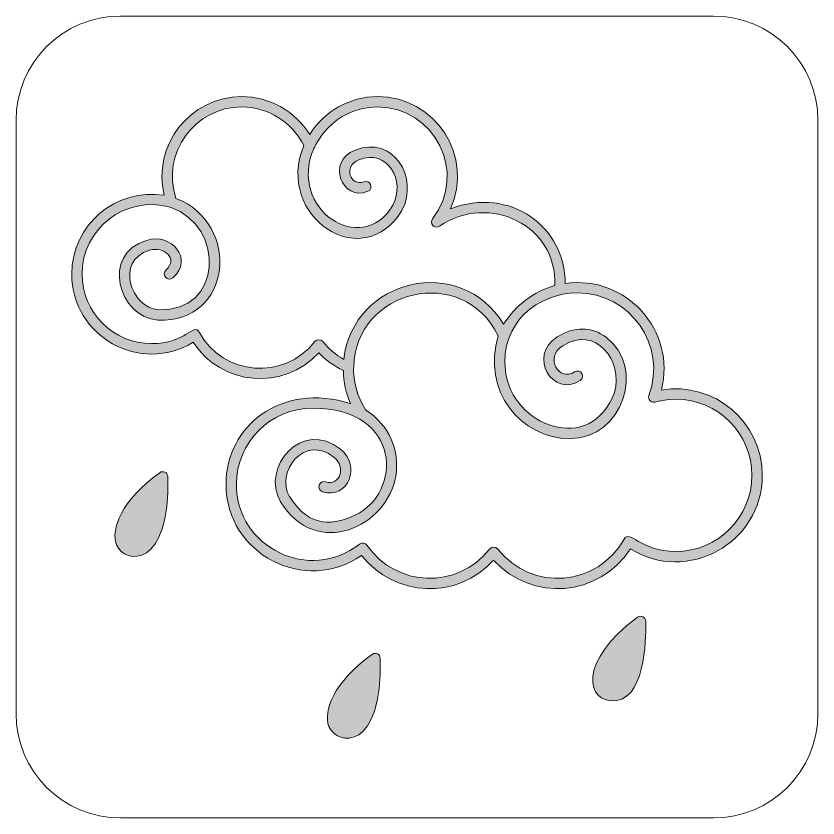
# Model space of a CAD drawing. Header units: inches. Extents: x -11.7 to 1.7, y -15.4 to -9.4.
# Drawn here: x -1.874 to -0.177, y -15.2 to -13.503 of the extents above; entities that cross this region are included whole.
import ezdxf

# ---------------------------------------------------------------- set-up
doc = ezdxf.new("R2010")
doc.units = ezdxf.units.IN
doc.header["$MEASUREMENT"] = 0
doc.layers.add('_U+0421_U+043B_U+043E_U+0439 1', color=7, linetype='Continuous')

msp = doc.modelspace()

# ---------------------------------------------------------------- hatches: boundary and pattern name
at = {"layer": '_U+0421_U+043B_U+043E_U+0439 1', "true_color": 0xffffff}
h = msp.add_hatch(color=7, dxfattribs=at)
h.dxf.hatch_style = 2
edge = h.paths.add_edge_path()
edge.add_spline(control_points=[(-0.5086, -14.2945), (-0.4768, -14.1697), (-0.5826, -14.0498), (-0.7124, -14.069), (-0.7105, -13.9504), (-0.829, -13.8621), (-0.9549, -13.9109), (-0.9052, -13.801), (-0.9861, -13.6733), (-1.1092, -13.6733), (-1.168, -13.6733), (-1.2224, -13.7043), (-1.2529, -13.7536), (-1.2834, -13.7043), (-1.3378, -13.6733), (-1.3966, -13.6733), (-1.5066, -13.6733), (-1.5867, -13.7769), (-1.5607, -13.8822), (-1.6629, -13.8654), (-1.7566, -13.945), (-1.7566, -14.049), (-1.7566, -14.1811), (-1.6112, -14.2617), (-1.4995, -14.1931), (-1.4396, -14.2853), (-1.3084, -14.2971), (-1.2335, -14.2154), (-1.219, -14.2311), (-1.2013, -14.2438), (-1.1817, -14.2532), (-1.1813, -14.2773), (-1.1762, -14.3009), (-1.1666, -14.3229), (-1.3129, -14.2765), (-1.43, -14.3708), (-1.43, -14.4938), (-1.43, -14.6421), (-1.2627, -14.7275), (-1.143, -14.6443), (-1.0736, -14.733), (-0.9403, -14.7393), (-0.8636, -14.6547), (-0.7832, -14.7433), (-0.6398, -14.7323), (-0.5743, -14.6304), (-0.4542, -14.7051), (-0.2951, -14.6191), (-0.2951, -14.4749), (-0.2951, -14.3614), (-0.3978, -14.2753), (-0.5086, -14.2945)], knot_values=[0, 0, 0, 0, 0.013889, 0.013889, 0.013889, 0.027778, 0.027778, 0.027778, 0.041667, 0.041667, 0.041667, 0.055556, 0.055556, 0.055556, 0.069444, 0.069444, 0.069444, 0.083333, 0.083333, 0.083333, 0.097222, 0.097222, 0.097222, 0.111111, 0.111111, 0.111111, 0.125, 0.125, 0.125, 0.138889, 0.138889, 0.138889, 0.152778, 0.152778, 0.152778, 0.166667, 0.166667, 0.166667, 0.180556, 0.180556, 0.180556, 0.194444, 0.194444, 0.194444, 0.208333, 0.208333, 0.208333, 0.222222, 0.222222, 0.222222, 0.236111, 0.236111, 0.236111, 0.236111], degree=3, periodic=0)
edge.add_line((-0.5086, -14.2945), (-0.5086, -14.2945))
edge = h.paths.add_edge_path()
edge.add_spline(control_points=[(-1.2249, -14.1918), (-1.229, -14.1865), (-1.2379, -14.1865), (-1.2421, -14.1918), (-1.3074, -14.275), (-1.4355, -14.2642), (-1.4864, -14.1724), (-1.4985, -14.1505), (-1.5148, -14.1961), (-1.5876, -14.1961), (-1.6687, -14.1961), (-1.7347, -14.1301), (-1.7347, -14.049), (-1.7347, -13.9535), (-1.6436, -13.8809), (-1.5481, -13.9074), (-1.429, -13.9489), (-1.4385, -14.1303), (-1.573, -14.1245), (-1.6304, -14.1204), (-1.6666, -14.0205), (-1.5918, -13.9985), (-1.5628, -13.9891), (-1.5296, -14.0161), (-1.5568, -14.0402), (-1.5677, -14.0498), (-1.5532, -14.0662), (-1.5423, -14.0566), (-1.4981, -14.0174), (-1.5451, -13.9604), (-1.5982, -13.9775), (-1.6951, -14.006), (-1.6575, -14.1404), (-1.5743, -14.1464), (-1.4167, -14.1531), (-1.3976, -13.9424), (-1.5359, -13.8887), (-1.5683, -13.7919), (-1.4952, -13.6952), (-1.3966, -13.6952), (-1.341, -13.6952), (-1.2902, -13.7272), (-1.2654, -13.7768), (-1.3274, -13.9267), (-1.1409, -14.0516), (-1.0576, -13.9141), (-1.0215, -13.8441), (-1.0757, -13.7546), (-1.1567, -13.7867), (-1.2187, -13.8106), (-1.1848, -13.8964), (-1.13, -13.8737), (-1.1166, -13.8681), (-1.125, -13.8478), (-1.1384, -13.8534), (-1.1664, -13.8651), (-1.1834, -13.8205), (-1.1487, -13.8071), (-1.0873, -13.7827), (-1.0502, -13.8521), (-1.0767, -13.9034), (-1.1442, -14.0146), (-1.2989, -13.9112), (-1.2445, -13.7836), (-1.2432, -13.7822), (-1.2078, -13.6952), (-1.1092, -13.6952), (-0.9874, -13.6952), (-0.9185, -13.8354), (-0.9928, -13.9318), (-1.0004, -13.9415), (-0.9883, -13.9545), (-0.978, -13.9475), (-0.8729, -13.8761), (-0.7281, -13.9464), (-0.7344, -14.0734), (-0.7771, -14.0851), (-0.8177, -14.1146), (-0.8425, -14.1552), (-0.9336, -14.0048), (-1.1615, -14.0582), (-1.1807, -14.2294), (-1.1978, -14.2198), (-1.2129, -14.207), (-1.2249, -14.1918)], knot_values=[0, 0, 0, 0, 0.013889, 0.013889, 0.013889, 0.027778, 0.027778, 0.027778, 0.041667, 0.041667, 0.041667, 0.055556, 0.055556, 0.055556, 0.069444, 0.069444, 0.069444, 0.083333, 0.083333, 0.083333, 0.097222, 0.097222, 0.097222, 0.111111, 0.111111, 0.111111, 0.125, 0.125, 0.125, 0.138889, 0.138889, 0.138889, 0.152778, 0.152778, 0.152778, 0.166667, 0.166667, 0.166667, 0.180556, 0.180556, 0.180556, 0.194444, 0.194444, 0.194444, 0.208333, 0.208333, 0.208333, 0.222222, 0.222222, 0.222222, 0.236111, 0.236111, 0.236111, 0.25, 0.25, 0.25, 0.263889, 0.263889, 0.263889, 0.277778, 0.277778, 0.277778, 0.291667, 0.291667, 0.291667, 0.305556, 0.305556, 0.305556, 0.319444, 0.319444, 0.319444, 0.333333, 0.333333, 0.333333, 0.347222, 0.347222, 0.347222, 0.361111, 0.361111, 0.361111, 0.375, 0.375, 0.375, 0.388889, 0.388889, 0.388889, 0.388889], degree=3, periodic=0)
edge.add_line((-1.2249, -14.1918), (-1.2249, -14.1918))
edge = h.paths.add_edge_path()
edge.add_spline(control_points=[(-0.4781, -14.636), (-0.5538, -14.636), (-0.5757, -14.5886), (-0.5874, -14.6096), (-0.6431, -14.7101), (-0.7834, -14.7221), (-0.855, -14.6309), (-0.8594, -14.6253), (-0.8678, -14.6253), (-0.8722, -14.6309), (-0.9402, -14.7175), (-1.0706, -14.7116), (-1.1317, -14.6228), (-1.1353, -14.6175), (-1.1426, -14.6165), (-1.1475, -14.6204), (-1.2529, -14.7033), (-1.4081, -14.6278), (-1.4081, -14.4938), (-1.4081, -14.405), (-1.3358, -14.3327), (-1.247, -14.3327), (-1.0558, -14.3327), (-1.0574, -14.5136), (-1.1575, -14.5593), (-1.1987, -14.5782), (-1.2517, -14.5906), (-1.2959, -14.5196), (-1.3254, -14.469), (-1.2644, -14.3858), (-1.2012, -14.437), (-1.1758, -14.4565), (-1.1882, -14.498), (-1.2192, -14.4885), (-1.2331, -14.4844), (-1.2394, -14.5053), (-1.2256, -14.5095), (-1.1711, -14.5261), (-1.1433, -14.4539), (-1.1876, -14.4198), (-1.2688, -14.354), (-1.3571, -14.4581), (-1.3147, -14.5309), (-1.2377, -14.6547), (-1.0884, -14.5824), (-1.0708, -14.4769), (-1.0618, -14.4231), (-1.0842, -14.3682), (-1.1346, -14.3362), (-1.1637, -14.2907), (-1.16, -14.2452), (-1.1598, -14.2466), (-1.1565, -14.0801), (-0.9289, -14.0264), (-0.8542, -14.1795), (-0.8888, -14.2954), (-0.8064, -14.3972), (-0.702, -14.3972), (-0.5905, -14.3972), (-0.5407, -14.2462), (-0.6255, -14.1826), (-0.6561, -14.1597), (-0.6939, -14.1594), (-0.7291, -14.1819), (-0.7932, -14.2221), (-0.7377, -14.3121), (-0.6804, -14.2742), (-0.6682, -14.2661), (-0.6804, -14.2479), (-0.6924, -14.2559), (-0.725, -14.2775), (-0.7572, -14.2254), (-0.7174, -14.2005), (-0.6482, -14.1563), (-0.5885, -14.2326), (-0.6081, -14.2995), (-0.6577, -14.4336), (-0.8252, -14.3716), (-0.8387, -14.2535), (-0.8502, -14.1524), (-0.7703, -14.0888), (-0.686, -14.0888), (-0.5752, -14.0888), (-0.4958, -14.1994), (-0.535, -14.3056), (-0.5364, -14.3094), (-0.5356, -14.3138), (-0.5328, -14.3168), (-0.5241, -14.3261), (-0.5169, -14.3138), (-0.4781, -14.3138), (-0.3893, -14.3138), (-0.317, -14.386), (-0.317, -14.4749), (-0.317, -14.5637), (-0.3893, -14.636), (-0.4781, -14.636)], knot_values=[0, 0, 0, 0, 0.013889, 0.013889, 0.013889, 0.027778, 0.027778, 0.027778, 0.041667, 0.041667, 0.041667, 0.055556, 0.055556, 0.055556, 0.069444, 0.069444, 0.069444, 0.083333, 0.083333, 0.083333, 0.097222, 0.097222, 0.097222, 0.111111, 0.111111, 0.111111, 0.125, 0.125, 0.125, 0.138889, 0.138889, 0.138889, 0.152778, 0.152778, 0.152778, 0.166667, 0.166667, 0.166667, 0.180556, 0.180556, 0.180556, 0.194444, 0.194444, 0.194444, 0.208333, 0.208333, 0.208333, 0.222222, 0.222222, 0.222222, 0.236111, 0.236111, 0.236111, 0.25, 0.25, 0.25, 0.263889, 0.263889, 0.263889, 0.277778, 0.277778, 0.277778, 0.291667, 0.291667, 0.291667, 0.305556, 0.305556, 0.305556, 0.319444, 0.319444, 0.319444, 0.333333, 0.333333, 0.333333, 0.347222, 0.347222, 0.347222, 0.361111, 0.361111, 0.361111, 0.375, 0.375, 0.375, 0.388889, 0.388889, 0.388889, 0.402778, 0.402778, 0.402778, 0.416667, 0.416667, 0.416667, 0.430556, 0.430556, 0.430556, 0.444444, 0.444444, 0.444444, 0.444444], degree=3, periodic=0)
edge.add_line((-0.4781, -14.636), (-0.4781, -14.636))
edge = h.paths.add_edge_path()
edge.add_spline(control_points=[(-1.121, -14.8537), (-1.1139, -14.8485), (-1.1039, -14.8534), (-1.1036, -14.8622), (-1.0971, -15.0589), (-1.1955, -15.0481), (-1.2122, -15.0061), (-1.2251, -14.974), (-1.202, -14.9126), (-1.121, -14.8537)], knot_values=[0, 0, 0, 0, 0.013889, 0.013889, 0.013889, 0.027778, 0.027778, 0.027778, 0.041667, 0.041667, 0.041667, 0.041667], degree=3, periodic=0)
edge.add_line((-1.121, -14.8537), (-1.121, -14.8537))
edge = h.paths.add_edge_path()
edge.add_spline(control_points=[(-1.5704, -14.4692), (-1.5634, -14.464), (-1.5533, -14.4689), (-1.5531, -14.4776), (-1.5466, -14.6718), (-1.6444, -14.6648), (-1.6617, -14.6216), (-1.6745, -14.5894), (-1.6514, -14.528), (-1.5704, -14.4692)], knot_values=[0, 0, 0, 0, 0.013889, 0.013889, 0.013889, 0.027778, 0.027778, 0.027778, 0.041667, 0.041667, 0.041667, 0.041667], degree=3, periodic=0)
edge.add_line((-1.5704, -14.4692), (-1.5704, -14.4692))
edge = h.paths.add_edge_path()
edge.add_spline(control_points=[(-0.5592, -14.7752), (-0.5522, -14.7701), (-0.5421, -14.7748), (-0.5418, -14.7837), (-0.5413, -14.7999), (-0.5384, -14.943), (-0.6036, -14.9515), (-0.6684, -14.9599), (-0.687, -14.8681), (-0.5592, -14.7752)], knot_values=[0, 0, 0, 0, 0.013889, 0.013889, 0.013889, 0.027778, 0.027778, 0.027778, 0.041667, 0.041667, 0.041667, 0.041667], degree=3, periodic=0)
edge.add_line((-0.5592, -14.7752), (-0.5592, -14.7752))

# ---------------------------------------------------------------- linework, layer by layer
at = {"layer": '_U+0421_U+043B_U+043E_U+0439 1', "color": 1, "lineweight": 9, "true_color": 0xff0000}
msp.add_open_spline([(-0.3983, -13.5028), (-0.3983, -13.5028), (-1.6534, -13.5028), (-1.6534, -13.5028), (-1.7754, -13.5028), (-1.8744, -13.6018), (-1.8744, -13.7238), (-1.8744, -13.7238), (-1.8744, -14.9789), (-1.8744, -14.9789), (-1.8744, -15.101), (-1.7754, -15.1999), (-1.6534, -15.1999), (-1.6534, -15.1999), (-0.3983, -15.1999), (-0.3983, -15.1999), (-0.2762, -15.1999), (-0.1773, -15.101), (-0.1773, -14.9789), (-0.1773, -14.9789), (-0.1773, -13.7238), (-0.1773, -13.7238), (-0.1773, -13.6018), (-0.2762, -13.5028), (-0.3983, -13.5028)], degree=3, knots=[0, 0, 0, 0, 1, 1, 1, 2, 2, 2, 3, 3, 3, 4, 4, 4, 5, 5, 5, 6, 6, 6, 7, 7, 7, 8, 8, 8, 8], dxfattribs=at)
at = {"layer": '_U+0421_U+043B_U+043E_U+0439 1', "lineweight": 0}
for points, knots in [([(-0.5086, -14.2945), (-0.4768, -14.1697), (-0.5826, -14.0498), (-0.7124, -14.069), (-0.7105, -13.9504), (-0.829, -13.8621), (-0.9549, -13.9109), (-0.9052, -13.801), (-0.9861, -13.6733), (-1.1092, -13.6733), (-1.168, -13.6733), (-1.2224, -13.7043), (-1.2529, -13.7536), (-1.2834, -13.7043), (-1.3378, -13.6733), (-1.3966, -13.6733), (-1.5066, -13.6733), (-1.5867, -13.7769), (-1.5607, -13.8822), (-1.6629, -13.8654), (-1.7566, -13.945), (-1.7566, -14.049), (-1.7566, -14.1811), (-1.6112, -14.2617), (-1.4995, -14.1931), (-1.4396, -14.2853), (-1.3084, -14.2971), (-1.2335, -14.2154), (-1.219, -14.2311), (-1.2013, -14.2438), (-1.1817, -14.2532), (-1.1813, -14.2773), (-1.1762, -14.3009), (-1.1666, -14.3229), (-1.3129, -14.2765), (-1.43, -14.3708), (-1.43, -14.4938), (-1.43, -14.6421), (-1.2627, -14.7275), (-1.143, -14.6443), (-1.0736, -14.733), (-0.9403, -14.7393), (-0.8636, -14.6547), (-0.7832, -14.7433), (-0.6398, -14.7323), (-0.5743, -14.6304), (-0.4542, -14.7051), (-0.2951, -14.6191), (-0.2951, -14.4749), (-0.2951, -14.3614), (-0.3978, -14.2753), (-0.5086, -14.2945)], [0, 0, 0, 0, 1, 1, 1, 2, 2, 2, 3, 3, 3, 4, 4, 4, 5, 5, 5, 6, 6, 6, 7, 7, 7, 8, 8, 8, 9, 9, 9, 10, 10, 10, 11, 11, 11, 12, 12, 12, 13, 13, 13, 14, 14, 14, 15, 15, 15, 16, 16, 16, 17, 17, 17, 17]), ([(-1.2249, -14.1918), (-1.229, -14.1865), (-1.2379, -14.1865), (-1.2421, -14.1918), (-1.3074, -14.275), (-1.4355, -14.2642), (-1.4864, -14.1724), (-1.4985, -14.1505), (-1.5148, -14.1961), (-1.5876, -14.1961), (-1.6687, -14.1961), (-1.7347, -14.1301), (-1.7347, -14.049), (-1.7347, -13.9535), (-1.6436, -13.8809), (-1.5481, -13.9074), (-1.429, -13.9489), (-1.4385, -14.1303), (-1.573, -14.1245), (-1.6304, -14.1204), (-1.6666, -14.0205), (-1.5918, -13.9985), (-1.5628, -13.9891), (-1.5296, -14.0161), (-1.5568, -14.0402), (-1.5677, -14.0498), (-1.5532, -14.0662), (-1.5423, -14.0566), (-1.4981, -14.0174), (-1.5451, -13.9604), (-1.5982, -13.9775), (-1.6951, -14.006), (-1.6575, -14.1404), (-1.5743, -14.1464), (-1.4167, -14.1531), (-1.3976, -13.9424), (-1.5359, -13.8887), (-1.5683, -13.7919), (-1.4952, -13.6952), (-1.3966, -13.6952), (-1.341, -13.6952), (-1.2902, -13.7272), (-1.2654, -13.7768), (-1.3274, -13.9267), (-1.1409, -14.0516), (-1.0576, -13.9141), (-1.0215, -13.8441), (-1.0757, -13.7546), (-1.1567, -13.7867), (-1.2187, -13.8106), (-1.1848, -13.8964), (-1.13, -13.8737), (-1.1166, -13.8681), (-1.125, -13.8478), (-1.1384, -13.8534), (-1.1664, -13.8651), (-1.1834, -13.8205), (-1.1487, -13.8071), (-1.0873, -13.7827), (-1.0502, -13.8521), (-1.0767, -13.9034), (-1.1442, -14.0146), (-1.2989, -13.9112), (-1.2445, -13.7836), (-1.2432, -13.7822), (-1.2078, -13.6952), (-1.1092, -13.6952), (-0.9874, -13.6952), (-0.9185, -13.8354), (-0.9928, -13.9318), (-1.0004, -13.9415), (-0.9883, -13.9545), (-0.978, -13.9475), (-0.8729, -13.8761), (-0.7281, -13.9464), (-0.7344, -14.0734), (-0.7771, -14.0851), (-0.8177, -14.1146), (-0.8425, -14.1552), (-0.9336, -14.0048), (-1.1615, -14.0582), (-1.1807, -14.2294), (-1.1978, -14.2198), (-1.2129, -14.207), (-1.2249, -14.1918)], [0, 0, 0, 0, 1, 1, 1, 2, 2, 2, 3, 3, 3, 4, 4, 4, 5, 5, 5, 6, 6, 6, 7, 7, 7, 8, 8, 8, 9, 9, 9, 10, 10, 10, 11, 11, 11, 12, 12, 12, 13, 13, 13, 14, 14, 14, 15, 15, 15, 16, 16, 16, 17, 17, 17, 18, 18, 18, 19, 19, 19, 20, 20, 20, 21, 21, 21, 22, 22, 22, 23, 23, 23, 24, 24, 24, 25, 25, 25, 26, 26, 26, 27, 27, 27, 28, 28, 28, 28]), ([(-0.4781, -14.636), (-0.5538, -14.636), (-0.5757, -14.5886), (-0.5874, -14.6096), (-0.6431, -14.7101), (-0.7834, -14.7221), (-0.855, -14.6309), (-0.8594, -14.6253), (-0.8678, -14.6253), (-0.8722, -14.6309), (-0.9402, -14.7175), (-1.0706, -14.7116), (-1.1317, -14.6228), (-1.1353, -14.6175), (-1.1426, -14.6165), (-1.1475, -14.6204), (-1.2529, -14.7033), (-1.4081, -14.6278), (-1.4081, -14.4938), (-1.4081, -14.405), (-1.3358, -14.3327), (-1.247, -14.3327), (-1.0558, -14.3327), (-1.0574, -14.5136), (-1.1575, -14.5593), (-1.1987, -14.5782), (-1.2517, -14.5906), (-1.2959, -14.5196), (-1.3254, -14.469), (-1.2644, -14.3858), (-1.2012, -14.437), (-1.1758, -14.4565), (-1.1882, -14.498), (-1.2192, -14.4885), (-1.2331, -14.4844), (-1.2394, -14.5053), (-1.2256, -14.5095), (-1.1711, -14.5261), (-1.1433, -14.4539), (-1.1876, -14.4198), (-1.2688, -14.354), (-1.3571, -14.4581), (-1.3147, -14.5309), (-1.2377, -14.6547), (-1.0884, -14.5824), (-1.0708, -14.4769), (-1.0618, -14.4231), (-1.0842, -14.3682), (-1.1346, -14.3362), (-1.1637, -14.2907), (-1.16, -14.2452), (-1.1598, -14.2466), (-1.1565, -14.0801), (-0.9289, -14.0264), (-0.8542, -14.1795), (-0.8888, -14.2954), (-0.8064, -14.3972), (-0.702, -14.3972), (-0.5905, -14.3972), (-0.5407, -14.2462), (-0.6255, -14.1826), (-0.6561, -14.1597), (-0.6939, -14.1594), (-0.7291, -14.1819), (-0.7932, -14.2221), (-0.7377, -14.3121), (-0.6804, -14.2742), (-0.6682, -14.2661), (-0.6804, -14.2479), (-0.6924, -14.2559), (-0.725, -14.2775), (-0.7572, -14.2254), (-0.7174, -14.2005), (-0.6482, -14.1563), (-0.5885, -14.2326), (-0.6081, -14.2995), (-0.6577, -14.4336), (-0.8252, -14.3716), (-0.8387, -14.2535), (-0.8502, -14.1524), (-0.7703, -14.0888), (-0.686, -14.0888), (-0.5752, -14.0888), (-0.4958, -14.1994), (-0.535, -14.3056), (-0.5364, -14.3094), (-0.5356, -14.3138), (-0.5328, -14.3168), (-0.5241, -14.3261), (-0.5169, -14.3138), (-0.4781, -14.3138), (-0.3893, -14.3138), (-0.317, -14.386), (-0.317, -14.4749), (-0.317, -14.5637), (-0.3893, -14.636), (-0.4781, -14.636)], [0, 0, 0, 0, 1, 1, 1, 2, 2, 2, 3, 3, 3, 4, 4, 4, 5, 5, 5, 6, 6, 6, 7, 7, 7, 8, 8, 8, 9, 9, 9, 10, 10, 10, 11, 11, 11, 12, 12, 12, 13, 13, 13, 14, 14, 14, 15, 15, 15, 16, 16, 16, 17, 17, 17, 18, 18, 18, 19, 19, 19, 20, 20, 20, 21, 21, 21, 22, 22, 22, 23, 23, 23, 24, 24, 24, 25, 25, 25, 26, 26, 26, 27, 27, 27, 28, 28, 28, 29, 29, 29, 30, 30, 30, 31, 31, 31, 32, 32, 32, 32]), ([(-1.5704, -14.4692), (-1.5634, -14.464), (-1.5533, -14.4689), (-1.5531, -14.4776), (-1.5466, -14.6718), (-1.6444, -14.6648), (-1.6617, -14.6216), (-1.6745, -14.5894), (-1.6514, -14.528), (-1.5704, -14.4692)], [0, 0, 0, 0, 1, 1, 1, 2, 2, 2, 3, 3, 3, 3]), ([(-0.5592, -14.7752), (-0.5522, -14.7701), (-0.5421, -14.7748), (-0.5418, -14.7837), (-0.5413, -14.7999), (-0.5384, -14.943), (-0.6036, -14.9515), (-0.6684, -14.9599), (-0.687, -14.8681), (-0.5592, -14.7752)], [0, 0, 0, 0, 1, 1, 1, 2, 2, 2, 3, 3, 3, 3]), ([(-1.121, -14.8537), (-1.1139, -14.8485), (-1.1039, -14.8534), (-1.1036, -14.8622), (-1.0971, -15.0589), (-1.1955, -15.0481), (-1.2122, -15.0061), (-1.2251, -14.974), (-1.202, -14.9126), (-1.121, -14.8537)], [0, 0, 0, 0, 1, 1, 1, 2, 2, 2, 3, 3, 3, 3])]:
    msp.add_open_spline(points, degree=3, knots=knots, dxfattribs=at)

doc.saveas('drawing.dxf')
